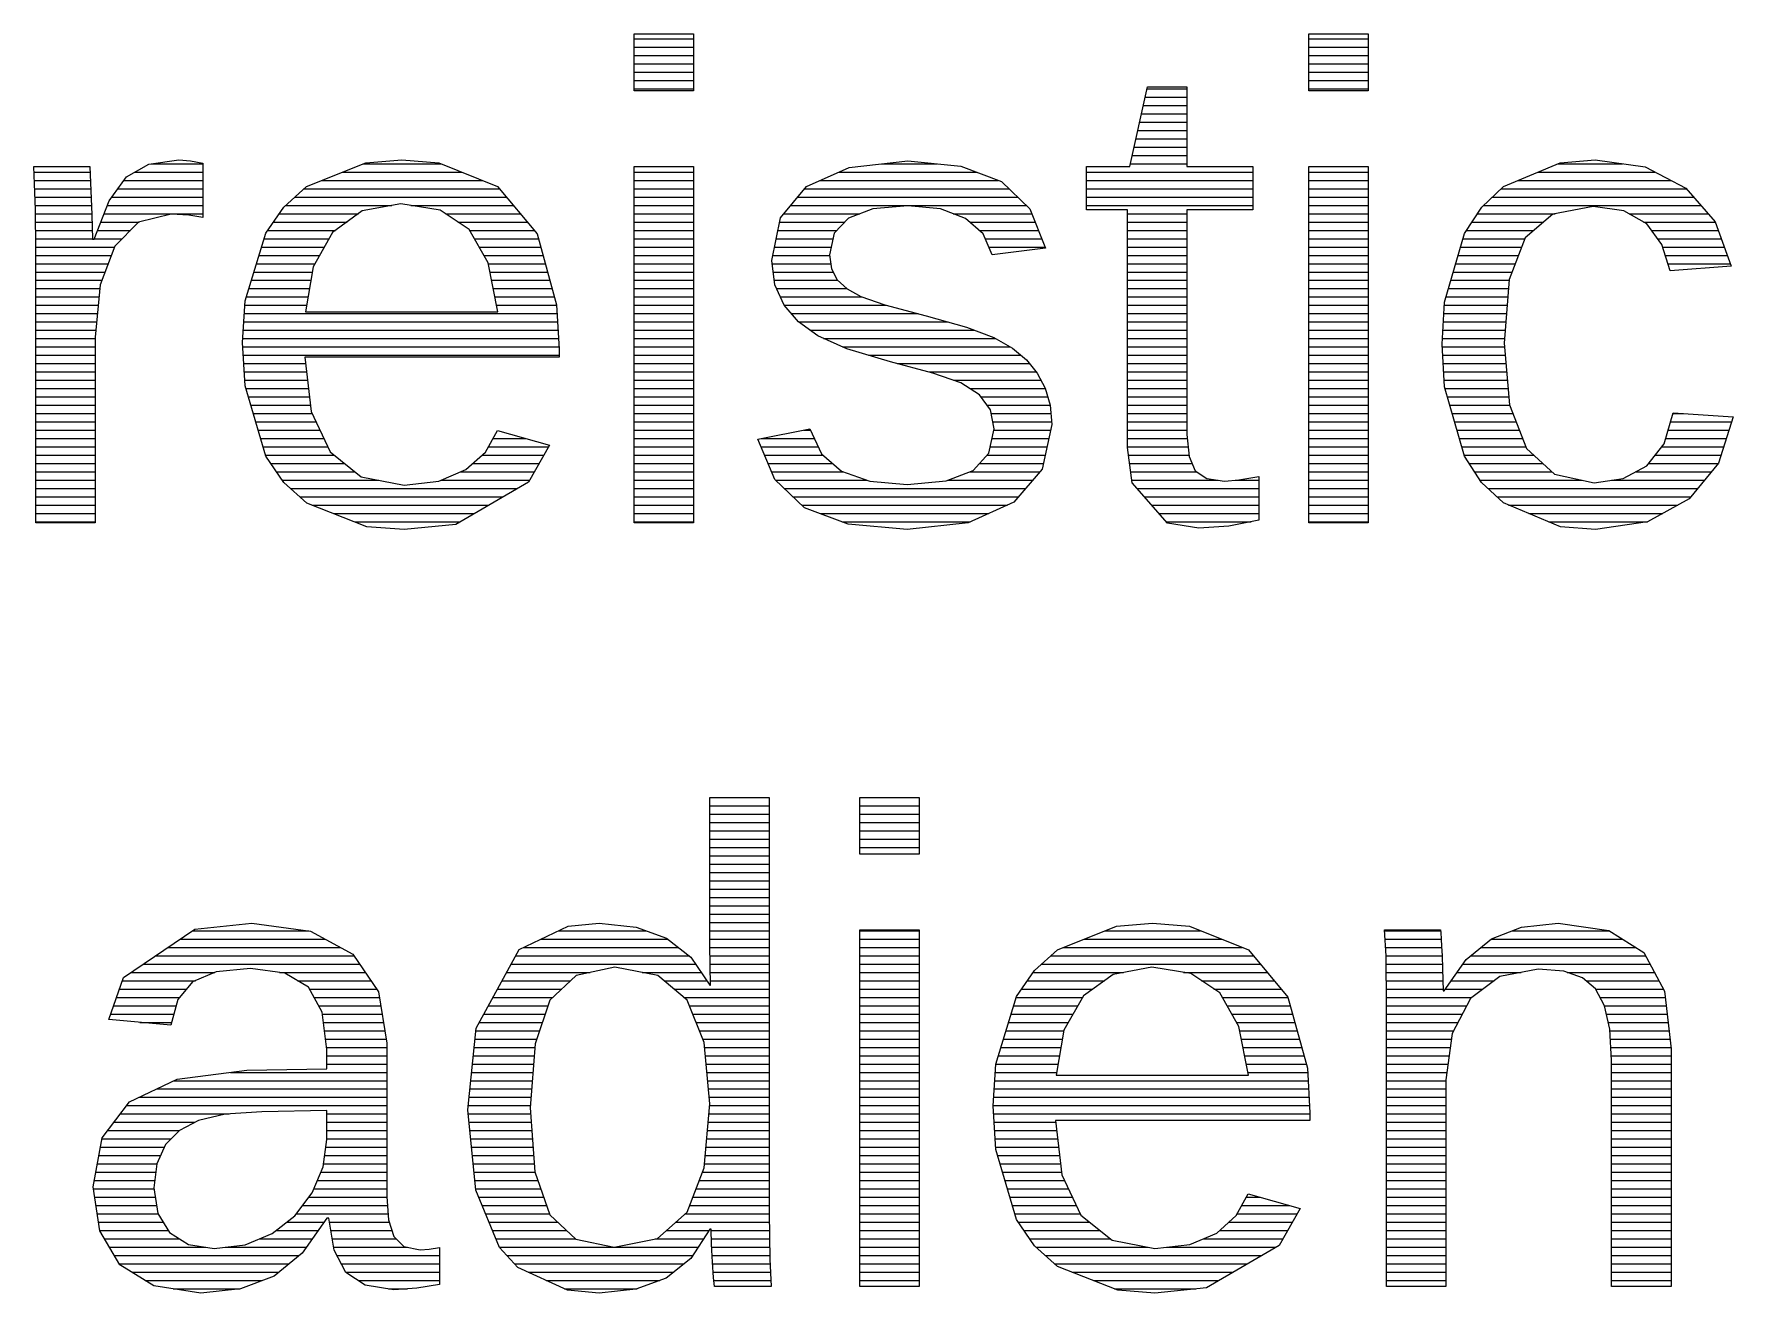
# Model space of a CAD drawing. Header units: millimetres. Extents: x 20 to 410, y 10 to 287.
# Drawn here: x 146.25 to 158.49, y 35.45 to 44.52 of the extents above; entities that cross this region are included whole.
import ezdxf

# ---------------------------------------------------------------- set-up
doc = ezdxf.new("R2010")
doc.units = ezdxf.units.MM
doc.layers.add('TEXT', color=7, linetype='Continuous', lineweight=13)

msp = doc.modelspace()

# ---------------------------------------------------------------- linework, layer by layer
at = {"layer": 'TEXT', "lineweight": 13}
for p, q in [((150.574, 44.488), (151.001, 44.488)), ((155.435, 44.488), (155.862, 44.488)), ((150.574, 44.428), (151.001, 44.428)), ((150.574, 44.368), (151.001, 44.368)), ((155.435, 44.428), (155.862, 44.428)), ((155.435, 44.368), (155.862, 44.368)), ((150.574, 44.308), (151.001, 44.308)), ((150.574, 44.248), (151.001, 44.248)), ((155.435, 44.308), (155.862, 44.308)), ((155.435, 44.248), (155.862, 44.248)), ((150.574, 44.188), (151.001, 44.188)), ((150.574, 44.128), (151.001, 44.128)), ((154.269, 44.128), (154.557, 44.128)), ((155.435, 44.188), (155.862, 44.188)), ((155.435, 44.128), (155.862, 44.128)), ((154.242, 44.008), (154.557, 44.008)), ((154.255, 44.068), (154.557, 44.068)), ((154.203, 43.828), (154.557, 43.828)), ((154.216, 43.888), (154.557, 43.888)), ((154.229, 43.948), (154.557, 43.948)), ((154.176, 43.708), (154.557, 43.708)), ((154.19, 43.768), (154.557, 43.768)), ((147.094, 43.588), (147.465, 43.588)), ((148.623, 43.588), (149.182, 43.588)), ((152.359, 43.588), (152.754, 43.588)), ((154.15, 43.588), (154.557, 43.588)), ((154.163, 43.648), (154.557, 43.648)), ((157.231, 43.588), (157.695, 43.588)), ((146.251, 43.528), (146.654, 43.528)), ((146.253, 43.468), (146.657, 43.468)), ((146.897, 43.468), (147.465, 43.468)), ((146.975, 43.528), (147.465, 43.528)), ((148.322, 43.468), (149.481, 43.468)), ((148.473, 43.528), (149.332, 43.528)), ((150.574, 43.528), (151.001, 43.528)), ((150.574, 43.468), (151.001, 43.468)), ((151.913, 43.468), (153.197, 43.468)), ((152.047, 43.528), (153.04, 43.528)), ((153.833, 43.528), (155.031, 43.528)), ((153.833, 43.468), (155.031, 43.468)), ((155.435, 43.528), (155.862, 43.528)), ((155.435, 43.468), (155.862, 43.468)), ((156.944, 43.468), (158.044, 43.468)), ((157.088, 43.528), (157.929, 43.528)), ((146.255, 43.408), (146.659, 43.408)), ((146.257, 43.348), (146.662, 43.348)), ((146.81, 43.348), (147.465, 43.348)), ((146.854, 43.408), (147.465, 43.408)), ((148.129, 43.348), (149.653, 43.348)), ((148.196, 43.408), (149.604, 43.408)), ((150.574, 43.408), (151.001, 43.408)), ((150.574, 43.348), (151.001, 43.348)), ((151.753, 43.348), (153.338, 43.348)), ((151.802, 43.408), (153.275, 43.408)), ((153.833, 43.408), (155.031, 43.408)), ((153.833, 43.348), (155.031, 43.348)), ((155.435, 43.408), (155.862, 43.408)), ((155.435, 43.348), (155.862, 43.348)), ((156.758, 43.348), (158.207, 43.348)), ((156.822, 43.408), (158.155, 43.408)), ((146.259, 43.288), (146.664, 43.288)), ((146.261, 43.228), (146.667, 43.228)), ((146.754, 43.228), (147.465, 43.228)), ((146.778, 43.288), (147.465, 43.288)), ((148.016, 43.228), (148.588, 43.228)), ((148.062, 43.288), (148.829, 43.288)), ((148.966, 43.288), (149.703, 43.288)), ((149.215, 43.228), (149.753, 43.228)), ((150.574, 43.288), (151.001, 43.288)), ((150.574, 43.228), (151.001, 43.228)), ((151.653, 43.228), (152.2, 43.228)), ((151.703, 43.288), (153.401, 43.288)), ((152.873, 43.228), (153.44, 43.228)), ((153.833, 43.288), (155.031, 43.288)), ((154.13, 43.228), (154.557, 43.228)), ((155.435, 43.288), (155.862, 43.288)), ((155.435, 43.228), (155.862, 43.228)), ((156.65, 43.228), (157.21, 43.228)), ((156.695, 43.288), (158.259, 43.288)), ((157.743, 43.228), (158.312, 43.228)), ((146.261, 43.168), (146.668, 43.168)), ((146.262, 43.108), (146.67, 43.108)), ((146.707, 43.108), (146.944, 43.108)), ((146.731, 43.168), (147.008, 43.168)), ((147.933, 43.108), (148.423, 43.108)), ((147.975, 43.168), (148.506, 43.168)), ((149.304, 43.168), (149.803, 43.168)), ((149.388, 43.108), (149.853, 43.108)), ((150.574, 43.168), (151.001, 43.168)), ((150.574, 43.108), (151.001, 43.108)), ((151.61, 43.108), (152.035, 43.108)), ((151.623, 43.168), (152.091, 43.168)), ((152.992, 43.168), (153.464, 43.168)), ((153.06, 43.108), (153.487, 43.108)), ((154.13, 43.168), (154.557, 43.168)), ((154.13, 43.108), (154.557, 43.108)), ((155.435, 43.168), (155.862, 43.168)), ((155.435, 43.108), (155.862, 43.108)), ((156.571, 43.108), (157.056, 43.108)), ((156.611, 43.168), (157.126, 43.168)), ((157.847, 43.168), (158.363, 43.168)), ((157.905, 43.108), (158.385, 43.108)), ((146.263, 43.048), (146.672, 43.048)), ((146.264, 42.988), (146.828, 42.988)), ((146.683, 43.048), (146.884, 43.048)), ((147.889, 42.988), (148.342, 42.988)), ((147.907, 43.048), (148.376, 43.048)), ((149.422, 43.048), (149.883, 43.048)), ((149.456, 42.988), (149.9, 42.988)), ((150.574, 43.048), (151.001, 43.048)), ((150.574, 42.988), (151.001, 42.988)), ((151.586, 42.988), (151.993, 42.988)), ((151.598, 43.048), (152.007, 43.048)), ((153.103, 43.048), (153.511, 43.048)), ((153.13, 42.988), (153.535, 42.988)), ((154.13, 43.048), (154.557, 43.048)), ((154.13, 42.988), (154.557, 42.988)), ((155.435, 43.048), (155.862, 43.048)), ((155.435, 42.988), (155.862, 42.988)), ((156.528, 42.988), (156.969, 42.988)), ((156.546, 43.048), (156.991, 43.048)), ((157.95, 43.048), (158.407, 43.048)), ((157.986, 42.988), (158.428, 42.988)), ((146.264, 42.928), (146.805, 42.928)), ((146.264, 42.868), (146.783, 42.868)), ((147.852, 42.868), (148.274, 42.868)), ((147.87, 42.928), (148.308, 42.928)), ((149.491, 42.928), (149.916, 42.928)), ((149.523, 42.868), (149.933, 42.868)), ((150.574, 42.928), (151.001, 42.928)), ((150.574, 42.868), (151.001, 42.868)), ((151.569, 42.868), (151.99, 42.868)), ((151.574, 42.928), (151.982, 42.928)), ((154.13, 42.928), (154.557, 42.928)), ((154.13, 42.868), (154.557, 42.868)), ((155.435, 42.928), (155.862, 42.928)), ((155.435, 42.868), (155.862, 42.868)), ((156.494, 42.868), (156.923, 42.868)), ((156.511, 42.928), (156.946, 42.928)), ((158.004, 42.928), (158.45, 42.928)), ((158.023, 42.868), (158.471, 42.868)), ((146.264, 42.808), (146.76, 42.808)), ((146.264, 42.748), (146.738, 42.748)), ((147.815, 42.748), (148.245, 42.748)), ((147.834, 42.808), (148.255, 42.808)), ((149.535, 42.808), (149.95, 42.808)), ((149.547, 42.748), (149.966, 42.748)), ((150.574, 42.808), (151.001, 42.808)), ((150.574, 42.748), (151.001, 42.748)), ((151.577, 42.808), (152.008, 42.808)), ((151.584, 42.748), (152.042, 42.748)), ((154.13, 42.808), (154.557, 42.808)), ((154.13, 42.748), (154.557, 42.748)), ((155.435, 42.808), (155.862, 42.808)), ((155.435, 42.748), (155.862, 42.748)), ((156.459, 42.748), (156.88, 42.748)), ((156.476, 42.808), (156.901, 42.808)), ((146.264, 42.688), (146.723, 42.688)), ((146.264, 42.628), (146.718, 42.628)), ((147.779, 42.628), (148.224, 42.628)), ((147.797, 42.688), (148.234, 42.688)), ((149.559, 42.688), (149.983, 42.688)), ((149.57, 42.628), (149.999, 42.628)), ((150.574, 42.688), (151.001, 42.688)), ((150.574, 42.628), (151.001, 42.628)), ((151.6, 42.688), (152.107, 42.688)), ((151.627, 42.628), (152.215, 42.628)), ((154.13, 42.688), (154.557, 42.688)), ((154.13, 42.628), (154.557, 42.628)), ((155.435, 42.688), (155.862, 42.688)), ((155.435, 42.628), (155.862, 42.628)), ((156.425, 42.628), (156.87, 42.628)), ((156.442, 42.688), (156.875, 42.688)), ((146.264, 42.568), (146.712, 42.568)), ((146.264, 42.508), (146.706, 42.508)), ((147.765, 42.508), (150.019, 42.508)), ((147.768, 42.568), (148.213, 42.568)), ((149.582, 42.568), (150.015, 42.568)), ((150.574, 42.568), (151.001, 42.568)), ((150.574, 42.508), (151.001, 42.508)), ((151.655, 42.568), (152.393, 42.568)), ((151.707, 42.508), (152.621, 42.508)), ((154.13, 42.568), (154.557, 42.568)), ((154.13, 42.508), (154.557, 42.508)), ((155.435, 42.568), (155.862, 42.568)), ((155.435, 42.508), (155.862, 42.508)), ((156.409, 42.508), (156.86, 42.508)), ((156.413, 42.568), (156.865, 42.568)), ((146.264, 42.448), (146.701, 42.448)), ((146.264, 42.388), (146.695, 42.388)), ((147.757, 42.388), (150.025, 42.388)), ((147.761, 42.448), (150.022, 42.448)), ((150.574, 42.448), (151.001, 42.448)), ((150.574, 42.388), (151.001, 42.388)), ((151.759, 42.448), (152.837, 42.448)), ((151.841, 42.388), (153.029, 42.388)), ((154.13, 42.448), (154.557, 42.448)), ((154.13, 42.388), (154.557, 42.388)), ((155.435, 42.448), (155.862, 42.448)), ((155.435, 42.388), (155.862, 42.388)), ((156.402, 42.388), (156.85, 42.388)), ((156.406, 42.448), (156.855, 42.448)), ((146.264, 42.328), (146.691, 42.328)), ((146.264, 42.268), (146.691, 42.268)), ((147.754, 42.328), (150.029, 42.328)), ((147.754, 42.268), (150.032, 42.268)), ((150.574, 42.328), (151.001, 42.328)), ((150.574, 42.268), (151.001, 42.268)), ((151.939, 42.328), (153.179, 42.328)), ((152.075, 42.268), (153.284, 42.268)), ((154.13, 42.328), (154.557, 42.328)), ((154.13, 42.268), (154.557, 42.268)), ((155.435, 42.328), (155.862, 42.328)), ((155.435, 42.268), (155.862, 42.268)), ((156.397, 42.268), (156.845, 42.268)), ((156.399, 42.328), (156.845, 42.328)), ((146.264, 42.208), (146.691, 42.208)), ((146.264, 42.148), (146.691, 42.148)), ((147.757, 42.208), (150.033, 42.208)), ((147.761, 42.148), (148.206, 42.148)), ((150.574, 42.208), (151.001, 42.208)), ((150.574, 42.148), (151.001, 42.148)), ((152.262, 42.208), (153.362, 42.208)), ((152.469, 42.148), (153.424, 42.148)), ((154.13, 42.208), (154.557, 42.208)), ((154.13, 42.148), (154.557, 42.148)), ((155.435, 42.208), (155.862, 42.208)), ((155.435, 42.148), (155.862, 42.148)), ((156.401, 42.208), (156.85, 42.208)), ((156.404, 42.148), (156.855, 42.148)), ((146.264, 42.088), (146.691, 42.088)), ((146.264, 42.028), (146.691, 42.028)), ((147.764, 42.088), (148.213, 42.088)), ((147.768, 42.028), (148.22, 42.028)), ((150.574, 42.088), (151.001, 42.088)), ((150.574, 42.028), (151.001, 42.028)), ((152.697, 42.088), (153.472, 42.088)), ((152.876, 42.028), (153.506, 42.028)), ((154.13, 42.088), (154.557, 42.088)), ((154.13, 42.028), (154.557, 42.028)), ((155.435, 42.088), (155.862, 42.088)), ((155.435, 42.028), (155.862, 42.028)), ((156.408, 42.088), (156.861, 42.088)), ((156.411, 42.028), (156.866, 42.028)), ((146.264, 41.968), (146.691, 41.968)), ((146.264, 41.908), (146.691, 41.908)), ((147.776, 41.968), (148.227, 41.968)), ((147.794, 41.908), (148.234, 41.908)), ((150.574, 41.968), (151.001, 41.968)), ((150.574, 41.908), (151.001, 41.908)), ((152.994, 41.968), (153.537, 41.968)), ((153.075, 41.908), (153.554, 41.908)), ((154.13, 41.968), (154.557, 41.968)), ((154.13, 41.908), (154.557, 41.908)), ((155.435, 41.968), (155.862, 41.968)), ((155.435, 41.908), (155.862, 41.908)), ((156.417, 41.968), (156.872, 41.968)), ((156.434, 41.908), (156.877, 41.908)), ((146.264, 41.848), (146.691, 41.848)), ((146.264, 41.788), (146.691, 41.788)), ((147.811, 41.848), (148.241, 41.848)), ((147.829, 41.788), (148.253, 41.788)), ((150.574, 41.848), (151.001, 41.848)), ((150.574, 41.788), (151.001, 41.788)), ((153.118, 41.848), (153.572, 41.848)), ((153.147, 41.788), (153.577, 41.788)), ((154.13, 41.848), (154.557, 41.848)), ((154.13, 41.788), (154.557, 41.788)), ((155.435, 41.848), (155.862, 41.848)), ((155.435, 41.788), (155.862, 41.788)), ((156.451, 41.848), (156.883, 41.848)), ((156.469, 41.788), (156.906, 41.788)), ((158.059, 41.788), (158.136, 41.788)), ((146.264, 41.728), (146.691, 41.728)), ((146.264, 41.668), (146.691, 41.668)), ((147.847, 41.728), (148.282, 41.728)), ((147.865, 41.668), (148.31, 41.668)), ((150.574, 41.728), (151.001, 41.728)), ((150.574, 41.668), (151.001, 41.668)), ((151.796, 41.668), (151.845, 41.668)), ((153.158, 41.728), (153.582, 41.728)), ((153.166, 41.668), (153.575, 41.668)), ((154.13, 41.728), (154.557, 41.728)), ((154.13, 41.668), (154.557, 41.668)), ((155.435, 41.728), (155.862, 41.728)), ((155.435, 41.668), (155.862, 41.668)), ((156.486, 41.728), (156.929, 41.728)), ((156.503, 41.668), (156.952, 41.668)), ((158.024, 41.668), (158.462, 41.668)), ((158.041, 41.728), (158.481, 41.728)), ((146.264, 41.608), (146.691, 41.608)), ((146.264, 41.548), (146.691, 41.548)), ((147.882, 41.608), (148.338, 41.608)), ((147.9, 41.548), (148.366, 41.548)), ((149.523, 41.548), (149.956, 41.548)), ((149.557, 41.608), (149.797, 41.608)), ((150.574, 41.608), (151.001, 41.608)), ((150.574, 41.548), (151.001, 41.548)), ((151.487, 41.548), (151.902, 41.548)), ((151.489, 41.608), (151.873, 41.608)), ((153.14, 41.548), (153.549, 41.548)), ((153.153, 41.608), (153.562, 41.608)), ((154.13, 41.608), (154.559, 41.608)), ((154.13, 41.548), (154.565, 41.548)), ((155.435, 41.608), (155.862, 41.608)), ((155.435, 41.548), (155.862, 41.548)), ((156.52, 41.608), (156.976, 41.608)), ((156.537, 41.548), (156.999, 41.548)), ((157.978, 41.548), (158.425, 41.548)), ((158.007, 41.608), (158.443, 41.608)), ((146.264, 41.488), (146.691, 41.488)), ((146.264, 41.428), (146.691, 41.428)), ((147.918, 41.488), (148.414, 41.488)), ((147.956, 41.428), (148.489, 41.428)), ((149.411, 41.428), (149.888, 41.428)), ((149.477, 41.488), (149.922, 41.488)), ((150.574, 41.488), (151.001, 41.488)), ((150.574, 41.428), (151.001, 41.428)), ((151.513, 41.488), (151.936, 41.488)), ((151.538, 41.428), (152.005, 41.428)), ((153.063, 41.428), (153.524, 41.428)), ((153.118, 41.488), (153.536, 41.488)), ((154.137, 41.488), (154.571, 41.488)), ((154.144, 41.428), (154.594, 41.428)), ((155.435, 41.488), (155.862, 41.488)), ((155.435, 41.428), (155.862, 41.428)), ((156.554, 41.488), (157.056, 41.488)), ((156.591, 41.428), (157.122, 41.428)), ((157.884, 41.428), (158.386, 41.428)), ((157.931, 41.488), (158.406, 41.488)), ((146.264, 41.368), (146.691, 41.368)), ((146.264, 41.308), (146.691, 41.308)), ((147.997, 41.368), (148.564, 41.368)), ((148.038, 41.308), (148.735, 41.308)), ((149.184, 41.308), (149.82, 41.308)), ((149.324, 41.368), (149.854, 41.368)), ((150.574, 41.368), (151.001, 41.368)), ((150.574, 41.308), (151.001, 41.308)), ((151.564, 41.368), (152.083, 41.368)), ((151.592, 41.308), (152.254, 41.308)), ((152.836, 41.308), (153.446, 41.308)), ((152.992, 41.368), (153.498, 41.368)), ((154.152, 41.368), (154.629, 41.368)), ((154.159, 41.308), (154.783, 41.308)), ((154.907, 41.308), (155.074, 41.308)), ((155.435, 41.368), (155.862, 41.368)), ((155.435, 41.308), (155.862, 41.308)), ((156.63, 41.368), (157.188, 41.368)), ((156.669, 41.308), (157.405, 41.308)), ((157.617, 41.308), (158.287, 41.308)), ((157.789, 41.368), (158.336, 41.368)), ((146.264, 41.248), (146.691, 41.248)), ((146.264, 41.188), (146.691, 41.188)), ((148.098, 41.248), (149.732, 41.248)), ((148.165, 41.188), (149.629, 41.188)), ((150.574, 41.248), (151.001, 41.248)), ((150.574, 41.188), (151.001, 41.188)), ((151.656, 41.248), (153.395, 41.248)), ((151.719, 41.188), (153.343, 41.188)), ((154.198, 41.248), (155.074, 41.248)), ((154.251, 41.188), (155.074, 41.188)), ((155.435, 41.248), (155.862, 41.248)), ((155.435, 41.188), (155.862, 41.188)), ((156.727, 41.248), (158.238, 41.248)), ((156.79, 41.188), (158.189, 41.188)), ((146.264, 41.128), (146.691, 41.128)), ((146.264, 41.068), (146.691, 41.068)), ((148.254, 41.128), (149.526, 41.128)), ((148.408, 41.068), (149.422, 41.068)), ((150.574, 41.128), (151.001, 41.128)), ((150.574, 41.068), (151.001, 41.068)), ((151.783, 41.128), (153.263, 41.128)), ((151.914, 41.068), (153.129, 41.068)), ((154.304, 41.128), (155.074, 41.128)), ((154.357, 41.068), (155.074, 41.068)), ((155.435, 41.128), (155.862, 41.128)), ((155.435, 41.068), (155.862, 41.068)), ((156.875, 41.128), (158.094, 41.128)), ((157.02, 41.068), (157.985, 41.068)), ((146.264, 41.008), (146.691, 41.008)), ((148.561, 41.008), (149.319, 41.008)), ((150.574, 41.008), (151.001, 41.008)), ((152.074, 41.008), (152.995, 41.008)), ((154.41, 41.008), (155.019, 41.008)), ((155.435, 41.008), (155.862, 41.008)), ((157.165, 41.008), (157.876, 41.008)), ((151.12, 39.022), (151.547, 39.022)), ((151.12, 38.962), (151.547, 38.962)), ((152.2, 39.022), (152.627, 39.022)), ((152.2, 38.962), (152.627, 38.962)), ((151.12, 38.902), (151.547, 38.902)), ((151.12, 38.842), (151.547, 38.842)), ((152.2, 38.902), (152.627, 38.902)), ((152.2, 38.842), (152.627, 38.842)), ((151.12, 38.782), (151.547, 38.782)), ((151.12, 38.722), (151.547, 38.722)), ((152.2, 38.782), (152.627, 38.782)), ((152.2, 38.722), (152.627, 38.722)), ((151.12, 38.662), (151.547, 38.662)), ((151.12, 38.602), (151.547, 38.602)), ((152.2, 38.662), (152.627, 38.662)), ((151.12, 38.542), (151.547, 38.542)), ((151.12, 38.482), (151.547, 38.482)), ((151.12, 38.422), (151.547, 38.422)), ((151.12, 38.362), (151.547, 38.362)), ((151.12, 38.302), (151.547, 38.302)), ((151.12, 38.242), (151.547, 38.242)), ((151.12, 38.182), (151.547, 38.182)), ((151.12, 38.122), (151.547, 38.122)), ((147.305, 38.002), (148.349, 38.002)), ((147.394, 38.062), (148.229, 38.062)), ((149.904, 38.002), (150.815, 38.002)), ((150.03, 38.062), (150.661, 38.062)), ((151.12, 38.062), (151.547, 38.062)), ((151.12, 38.002), (151.547, 38.002)), ((152.2, 38.062), (152.627, 38.062)), ((152.2, 38.002), (152.627, 38.002)), ((153.817, 38.002), (154.805, 38.002)), ((153.968, 38.062), (154.656, 38.062)), ((155.981, 38.062), (156.385, 38.062)), ((155.985, 38.002), (156.389, 38.002)), ((156.748, 38.002), (157.695, 38.002)), ((156.9, 38.062), (157.599, 38.062)), ((147.126, 37.882), (148.555, 37.882)), ((147.215, 37.942), (148.458, 37.942)), ((149.72, 37.882), (150.968, 37.882)), ((149.777, 37.942), (150.892, 37.942)), ((151.121, 37.942), (151.547, 37.942)), ((151.122, 37.882), (151.547, 37.882)), ((152.2, 37.942), (152.627, 37.942)), ((152.2, 37.882), (152.627, 37.882)), ((153.576, 37.882), (155.035, 37.882)), ((153.667, 37.942), (154.955, 37.942)), ((155.988, 37.942), (156.392, 37.942)), ((155.992, 37.882), (156.395, 37.882)), ((156.601, 37.882), (157.862, 37.882)), ((156.674, 37.942), (157.791, 37.942)), ((146.948, 37.762), (147.552, 37.762)), ((147.037, 37.822), (148.595, 37.822)), ((148.018, 37.762), (148.636, 37.762)), ((149.655, 37.762), (150.258, 37.762)), ((149.688, 37.822), (151.016, 37.822)), ((150.631, 37.762), (151.057, 37.762)), ((151.123, 37.822), (151.547, 37.822)), ((151.124, 37.762), (151.547, 37.762)), ((152.2, 37.822), (152.627, 37.822)), ((152.2, 37.762), (152.627, 37.762)), ((153.449, 37.762), (154.101, 37.762)), ((153.51, 37.822), (155.084, 37.822)), ((154.533, 37.762), (155.134, 37.762)), ((155.992, 37.822), (156.397, 37.822)), ((155.993, 37.762), (156.399, 37.762)), ((156.504, 37.762), (156.965, 37.762)), ((156.545, 37.822), (157.894, 37.822)), ((157.296, 37.762), (157.926, 37.762)), ((146.865, 37.642), (147.35, 37.642)), ((146.886, 37.702), (147.413, 37.702)), ((148.148, 37.702), (148.676, 37.702)), ((148.234, 37.642), (148.717, 37.642)), ((149.589, 37.642), (150.053, 37.642)), ((149.622, 37.702), (150.116, 37.702)), ((150.79, 37.702), (151.098, 37.702)), ((150.861, 37.642), (151.547, 37.642)), ((151.124, 37.702), (151.547, 37.702)), ((152.2, 37.702), (152.627, 37.702)), ((152.2, 37.642), (152.627, 37.642)), ((153.366, 37.642), (153.88, 37.642)), ((153.408, 37.702), (153.962, 37.702)), ((154.663, 37.702), (155.184, 37.702)), ((154.752, 37.642), (155.234, 37.642)), ((155.993, 37.702), (156.401, 37.702)), ((155.994, 37.642), (156.403, 37.642)), ((156.42, 37.642), (156.69, 37.642)), ((156.462, 37.702), (156.77, 37.702)), ((157.433, 37.702), (157.957, 37.702)), ((157.502, 37.642), (157.989, 37.642)), ((146.803, 37.462), (147.257, 37.462)), ((146.823, 37.522), (147.275, 37.522)), ((146.844, 37.582), (147.3, 37.582)), ((148.268, 37.582), (148.737, 37.582)), ((148.301, 37.522), (148.747, 37.522)), ((148.329, 37.462), (148.757, 37.462)), ((149.491, 37.462), (149.933, 37.462)), ((149.523, 37.522), (149.954, 37.522)), ((149.556, 37.582), (149.989, 37.582)), ((150.933, 37.582), (151.547, 37.582)), ((150.973, 37.522), (151.547, 37.522)), ((150.997, 37.462), (151.547, 37.462)), ((152.2, 37.582), (152.627, 37.582)), ((152.2, 37.522), (152.627, 37.522)), ((152.2, 37.462), (152.627, 37.462)), ((153.29, 37.462), (153.737, 37.462)), ((153.309, 37.522), (153.771, 37.522)), ((153.327, 37.582), (153.805, 37.582)), ((154.812, 37.582), (155.283, 37.582)), ((154.846, 37.522), (155.3, 37.522)), ((154.881, 37.462), (155.316, 37.462)), ((155.995, 37.582), (156.61, 37.582)), ((155.995, 37.522), (156.572, 37.522)), ((155.995, 37.462), (156.541, 37.462)), ((157.534, 37.582), (158.002, 37.582)), ((157.566, 37.522), (158.009, 37.522)), ((157.579, 37.462), (158.016, 37.462)), ((147.013, 37.402), (147.24, 37.402)), ((148.336, 37.402), (148.767, 37.402)), ((148.343, 37.342), (148.777, 37.342)), ((149.433, 37.342), (149.892, 37.342)), ((149.458, 37.402), (149.913, 37.402)), ((151.021, 37.402), (151.547, 37.402)), ((151.045, 37.342), (151.547, 37.342)), ((152.2, 37.402), (152.627, 37.402)), ((152.2, 37.342), (152.627, 37.342)), ((153.254, 37.342), (153.67, 37.342)), ((153.272, 37.402), (153.703, 37.402)), ((154.915, 37.402), (155.333, 37.402)), ((154.938, 37.342), (155.35, 37.342)), ((155.995, 37.402), (156.509, 37.402)), ((155.995, 37.342), (156.477, 37.342)), ((157.593, 37.402), (158.024, 37.402)), ((157.604, 37.342), (158.031, 37.342)), ((148.351, 37.282), (148.787, 37.282)), ((148.358, 37.222), (148.792, 37.222)), ((149.421, 37.222), (149.858, 37.222)), ((149.427, 37.282), (149.871, 37.282)), ((151.069, 37.282), (151.547, 37.282)), ((151.083, 37.222), (151.547, 37.222)), ((152.2, 37.282), (152.627, 37.282)), ((152.2, 37.222), (152.627, 37.222)), ((153.217, 37.222), (153.65, 37.222)), ((153.235, 37.282), (153.66, 37.282)), ((154.949, 37.282), (155.366, 37.282)), ((154.961, 37.222), (155.383, 37.222)), ((155.995, 37.282), (156.461, 37.282)), ((155.995, 37.222), (156.453, 37.222)), ((157.608, 37.282), (158.038, 37.282)), ((157.611, 37.222), (158.045, 37.222)), ((148.36, 37.162), (148.792, 37.162)), ((148.36, 37.102), (148.792, 37.102)), ((149.409, 37.102), (149.848, 37.102)), ((149.415, 37.162), (149.853, 37.162)), ((151.088, 37.162), (151.547, 37.162)), ((151.094, 37.102), (151.547, 37.102)), ((152.2, 37.162), (152.627, 37.162)), ((152.2, 37.102), (152.627, 37.102)), ((153.18, 37.102), (153.629, 37.102)), ((153.199, 37.162), (153.639, 37.162)), ((154.973, 37.162), (155.399, 37.162)), ((154.985, 37.102), (155.416, 37.102)), ((155.995, 37.162), (156.445, 37.162)), ((155.995, 37.102), (156.437, 37.102)), ((157.614, 37.162), (158.046, 37.162)), ((157.616, 37.102), (158.046, 37.102)), ((147.257, 36.982), (148.792, 36.982)), ((147.666, 37.042), (148.792, 37.042)), ((149.397, 36.982), (149.839, 36.982)), ((149.403, 37.042), (149.844, 37.042)), ((151.099, 37.042), (151.547, 37.042)), ((151.105, 36.982), (151.547, 36.982)), ((152.2, 37.042), (152.627, 37.042)), ((152.2, 36.982), (152.627, 36.982)), ((153.173, 36.982), (155.429, 36.982)), ((153.176, 37.042), (153.618, 37.042)), ((154.997, 37.042), (155.426, 37.042)), ((155.995, 37.042), (156.429, 37.042)), ((155.995, 36.982), (156.422, 36.982)), ((157.616, 37.042), (158.046, 37.042)), ((157.616, 36.982), (158.046, 36.982)), ((147.006, 36.862), (148.792, 36.862)), ((147.132, 36.922), (148.792, 36.922)), ((149.385, 36.862), (149.83, 36.862)), ((149.391, 36.922), (149.834, 36.922)), ((151.11, 36.922), (151.547, 36.922)), ((151.116, 36.862), (151.547, 36.862)), ((152.2, 36.922), (152.627, 36.922)), ((152.2, 36.862), (152.627, 36.862)), ((153.165, 36.862), (155.436, 36.862)), ((153.169, 36.922), (155.433, 36.922)), ((155.995, 36.922), (156.422, 36.922)), ((155.995, 36.862), (156.422, 36.862)), ((157.616, 36.922), (158.046, 36.922)), ((157.616, 36.862), (158.046, 36.862)), ((146.871, 36.742), (147.657, 36.742)), ((146.916, 36.802), (148.792, 36.802)), ((148.36, 36.742), (148.792, 36.742)), ((149.379, 36.802), (149.825, 36.802)), ((149.379, 36.742), (149.827, 36.742)), ((151.114, 36.742), (151.547, 36.742)), ((151.119, 36.802), (151.547, 36.802)), ((152.2, 36.802), (152.627, 36.802)), ((152.2, 36.742), (152.627, 36.742)), ((153.161, 36.802), (155.439, 36.802)), ((153.165, 36.742), (155.442, 36.742)), ((155.995, 36.802), (156.422, 36.802)), ((155.995, 36.742), (156.422, 36.742)), ((157.616, 36.802), (158.046, 36.802)), ((157.616, 36.742), (158.046, 36.742)), ((146.78, 36.622), (147.296, 36.622)), ((146.826, 36.682), (147.408, 36.682)), ((148.36, 36.682), (148.792, 36.682)), ((148.36, 36.622), (148.792, 36.622)), ((149.385, 36.682), (149.832, 36.682)), ((149.391, 36.622), (149.837, 36.622)), ((151.103, 36.622), (151.547, 36.622)), ((151.109, 36.682), (151.547, 36.682)), ((152.2, 36.682), (152.627, 36.682)), ((152.2, 36.622), (152.627, 36.622)), ((153.168, 36.682), (153.612, 36.682)), ((153.172, 36.622), (153.619, 36.622)), ((155.995, 36.682), (156.422, 36.682)), ((155.995, 36.622), (156.422, 36.622)), ((157.616, 36.682), (158.046, 36.682)), ((157.616, 36.622), (158.046, 36.622)), ((146.728, 36.502), (147.188, 36.502)), ((146.739, 36.562), (147.237, 36.562)), ((148.353, 36.502), (148.792, 36.502)), ((148.36, 36.562), (148.792, 36.562)), ((149.396, 36.562), (149.841, 36.562)), ((149.402, 36.502), (149.846, 36.502)), ((151.093, 36.502), (151.547, 36.502)), ((151.098, 36.562), (151.547, 36.562)), ((152.2, 36.562), (152.627, 36.562)), ((152.2, 36.502), (152.627, 36.502)), ((153.175, 36.562), (153.626, 36.562)), ((153.179, 36.502), (153.633, 36.502)), ((155.995, 36.562), (156.422, 36.562)), ((155.995, 36.502), (156.422, 36.502)), ((157.616, 36.562), (158.046, 36.562)), ((157.616, 36.502), (158.046, 36.502)), ((146.706, 36.382), (147.134, 36.382)), ((146.717, 36.442), (147.161, 36.442)), ((148.337, 36.382), (148.792, 36.382)), ((148.345, 36.442), (148.792, 36.442)), ((149.408, 36.442), (149.85, 36.442)), ((149.414, 36.382), (149.855, 36.382)), ((151.082, 36.382), (151.547, 36.382)), ((151.087, 36.442), (151.547, 36.442)), ((152.2, 36.442), (152.627, 36.442)), ((152.2, 36.382), (152.627, 36.382)), ((153.193, 36.442), (153.64, 36.442)), ((153.211, 36.382), (153.647, 36.382)), ((155.995, 36.442), (156.422, 36.442)), ((155.995, 36.382), (156.422, 36.382)), ((157.616, 36.442), (158.046, 36.442)), ((157.616, 36.382), (158.046, 36.382)), ((146.683, 36.262), (147.12, 36.262)), ((146.694, 36.322), (147.127, 36.322)), ((148.292, 36.262), (148.792, 36.262)), ((148.317, 36.322), (148.792, 36.322)), ((149.42, 36.322), (149.86, 36.322)), ((149.426, 36.262), (149.881, 36.262)), ((151.044, 36.262), (151.547, 36.262)), ((151.067, 36.322), (151.547, 36.322)), ((152.2, 36.322), (152.627, 36.322)), ((152.2, 36.262), (152.627, 36.262)), ((153.229, 36.322), (153.654, 36.322)), ((153.246, 36.262), (153.675, 36.262)), ((155.995, 36.322), (156.422, 36.322)), ((155.995, 36.262), (156.422, 36.262)), ((157.616, 36.322), (158.046, 36.322)), ((157.616, 36.262), (158.046, 36.262)), ((146.677, 36.202), (147.115, 36.202)), ((146.686, 36.142), (147.124, 36.142)), ((148.232, 36.142), (148.792, 36.142)), ((148.267, 36.202), (148.792, 36.202)), ((149.432, 36.202), (149.901, 36.202)), ((149.454, 36.142), (149.922, 36.142)), ((150.998, 36.142), (151.547, 36.142)), ((151.021, 36.202), (151.547, 36.202)), ((152.2, 36.202), (152.627, 36.202)), ((152.2, 36.142), (152.627, 36.142)), ((153.264, 36.202), (153.703, 36.202)), ((153.282, 36.142), (153.732, 36.142)), ((154.985, 36.142), (155.086, 36.142)), ((155.995, 36.202), (156.422, 36.202)), ((155.995, 36.142), (156.422, 36.142)), ((157.616, 36.202), (158.046, 36.202)), ((157.616, 36.142), (158.046, 36.142)), ((146.695, 36.082), (147.133, 36.082)), ((146.705, 36.022), (147.143, 36.022)), ((148.141, 36.022), (148.801, 36.022)), ((148.186, 36.082), (148.796, 36.082)), ((149.479, 36.082), (149.943, 36.082)), ((149.503, 36.022), (149.963, 36.022)), ((150.943, 36.022), (151.547, 36.022)), ((150.975, 36.082), (151.547, 36.082)), ((152.2, 36.082), (152.627, 36.082)), ((152.2, 36.022), (152.627, 36.022)), ((153.299, 36.082), (153.76, 36.082)), ((153.317, 36.022), (153.788, 36.022)), ((154.919, 36.022), (155.351, 36.022)), ((154.952, 36.082), (155.297, 36.082)), ((155.995, 36.082), (156.422, 36.082)), ((155.995, 36.022), (156.422, 36.022)), ((157.616, 36.082), (158.046, 36.082)), ((157.616, 36.022), (158.046, 36.022)), ((146.714, 35.962), (147.18, 35.962)), ((146.723, 35.902), (147.217, 35.902)), ((147.995, 35.902), (148.297, 35.902)), ((148.072, 35.962), (148.34, 35.962)), ((148.379, 35.962), (148.81, 35.962)), ((148.389, 35.902), (148.828, 35.902)), ((149.528, 35.962), (150.023, 35.962)), ((149.553, 35.902), (150.087, 35.902)), ((150.807, 35.902), (151.113, 35.902)), ((150.875, 35.962), (151.548, 35.962)), ((151.13, 35.902), (151.549, 35.902)), ((152.2, 35.962), (152.627, 35.962)), ((152.2, 35.902), (152.627, 35.902)), ((153.342, 35.962), (153.856, 35.962)), ((153.384, 35.902), (153.931, 35.902)), ((154.791, 35.902), (155.283, 35.902)), ((154.858, 35.962), (155.317, 35.962)), ((155.995, 35.962), (156.422, 35.962)), ((155.995, 35.902), (156.422, 35.902)), ((157.616, 35.962), (158.046, 35.962)), ((157.616, 35.902), (158.046, 35.902)), ((146.757, 35.842), (147.298, 35.842)), ((146.794, 35.782), (147.487, 35.782)), ((147.627, 35.782), (148.213, 35.782)), ((147.874, 35.842), (148.255, 35.842)), ((148.398, 35.842), (148.859, 35.842)), ((148.408, 35.782), (148.941, 35.782)), ((149.578, 35.842), (150.152, 35.842)), ((149.603, 35.782), (151.035, 35.782)), ((150.726, 35.842), (151.074, 35.842)), ((151.131, 35.842), (151.549, 35.842)), ((151.133, 35.782), (151.55, 35.782)), ((152.2, 35.842), (152.627, 35.842)), ((152.2, 35.782), (152.627, 35.782)), ((153.425, 35.842), (154.006, 35.842)), ((153.47, 35.782), (154.278, 35.782)), ((154.411, 35.782), (155.2, 35.782)), ((154.673, 35.842), (155.249, 35.842)), ((155.995, 35.842), (156.422, 35.842)), ((155.995, 35.782), (156.422, 35.782)), ((157.616, 35.842), (158.046, 35.842)), ((157.616, 35.782), (158.046, 35.782)), ((146.83, 35.722), (148.161, 35.722)), ((146.866, 35.662), (148.087, 35.662)), ((148.432, 35.722), (149.171, 35.722)), ((148.464, 35.662), (149.171, 35.662)), ((149.657, 35.722), (150.996, 35.722)), ((149.712, 35.662), (150.933, 35.662)), ((151.136, 35.722), (151.551, 35.722)), ((151.139, 35.662), (151.553, 35.662)), ((152.2, 35.722), (152.627, 35.722)), ((152.2, 35.662), (152.627, 35.662)), ((153.537, 35.722), (155.097, 35.722)), ((153.604, 35.662), (154.994, 35.662)), ((155.995, 35.722), (156.422, 35.722)), ((155.995, 35.662), (156.422, 35.662)), ((157.616, 35.722), (158.046, 35.722)), ((157.616, 35.662), (158.046, 35.662)), ((146.955, 35.602), (148.013, 35.602)), ((147.05, 35.542), (147.894, 35.542)), ((148.496, 35.602), (149.171, 35.602)), ((148.585, 35.542), (149.171, 35.542)), ((149.81, 35.602), (150.859, 35.602)), ((149.941, 35.542), (150.759, 35.542)), ((151.143, 35.602), (151.556, 35.602)), ((151.148, 35.542), (151.559, 35.542)), ((152.2, 35.602), (152.627, 35.602)), ((152.2, 35.542), (152.627, 35.542)), ((153.73, 35.602), (154.891, 35.602)), ((153.883, 35.542), (154.788, 35.542)), ((155.995, 35.602), (156.422, 35.602)), ((155.995, 35.542), (156.422, 35.542)), ((157.616, 35.602), (158.046, 35.602)), ((157.616, 35.542), (158.046, 35.542)), ((147.252, 35.482), (147.733, 35.482)), ((148.804, 35.482), (148.942, 35.482)), ((150.072, 35.482), (150.595, 35.482)), ((154.036, 35.482), (154.62, 35.482))]:
    msp.add_line(p, q, dxfattribs=at)
for points in [[(150.574, 44.523), (151.001, 44.523), (151.001, 44.114), (150.574, 44.114), (150.574, 44.523)], [(155.435, 44.114), (155.435, 44.523), (155.862, 44.523), (155.862, 44.114), (155.435, 44.114)], [(153.833, 43.568), (154.146, 43.568), (154.272, 44.143), (154.557, 44.143), (154.557, 43.568), (155.031, 43.568), (155.031, 43.257), (154.557, 43.257), (154.557, 41.637), (154.572, 41.479), (154.617, 41.376), (154.7, 41.32), (154.827, 41.302), (154.932, 41.31), (155.074, 41.335), (155.074, 41.019), (154.86, 40.976), (154.642, 40.962), (154.418, 40.998), (154.162, 41.289), (154.13, 41.544), (154.13, 43.257), (153.833, 43.257), (153.833, 43.568)], [(147.077, 43.586), (147.292, 43.616), (147.377, 43.61), (147.465, 43.592), (147.465, 43.2), (147.365, 43.218), (147.237, 43.224), (147.002, 43.167), (146.831, 42.995), (146.726, 42.716), (146.691, 42.339), (146.691, 41), (146.264, 41), (146.264, 42.97), (146.26, 43.255), (146.249, 43.568), (146.653, 43.568), (146.667, 43.219), (146.672, 43.044), (146.682, 43.044), (146.791, 43.321), (146.916, 43.494), (147.077, 43.586)], [(149.812, 41.294), (149.289, 40.99), (148.917, 40.952), (148.649, 40.973), (148.215, 41.143), (148.05, 41.292), (147.919, 41.482), (147.77, 41.987), (147.752, 42.301), (147.77, 42.6), (147.919, 43.088), (148.05, 43.276), (148.214, 43.425), (148.64, 43.595), (148.9, 43.616), (149.166, 43.595), (149.59, 43.424), (149.874, 43.083), (150.015, 42.571), (150.033, 42.251), (150.033, 42.194), (148.201, 42.194), (148.246, 41.803), (148.383, 41.513), (148.608, 41.333), (148.917, 41.273), (149.167, 41.301), (149.362, 41.384), (149.503, 41.511), (149.589, 41.667), (149.964, 41.561), (149.812, 41.294)], [(151.464, 41.603), (151.841, 41.677), (151.925, 41.498), (152.067, 41.374), (152.271, 41.302), (152.542, 41.278), (152.823, 41.303), (153.017, 41.377), (153.13, 41.502), (153.168, 41.677), (153.142, 41.814), (153.063, 41.924), (152.927, 42.01), (152.727, 42.08), (152.421, 42.161), (152.106, 42.255), (151.897, 42.347), (151.758, 42.448), (151.654, 42.569), (151.588, 42.715), (151.566, 42.89), (151.629, 43.199), (151.816, 43.424), (152.124, 43.562), (152.546, 43.608), (152.928, 43.571), (153.221, 43.459), (153.426, 43.264), (153.538, 42.979), (153.154, 42.932), (153.088, 43.083), (152.962, 43.194), (152.781, 43.263), (152.546, 43.285), (152.295, 43.263), (152.118, 43.197), (152.015, 43.087), (151.981, 42.932), (151.995, 42.832), (152.038, 42.752), (152.109, 42.686), (152.207, 42.631), (152.38, 42.571), (152.677, 42.493), (152.969, 42.411), (153.166, 42.335), (153.3, 42.259), (153.402, 42.175), (153.479, 42.08), (153.536, 41.971), (153.572, 41.849), (153.584, 41.709), (153.515, 41.388), (153.309, 41.149), (152.98, 41.001), (152.542, 40.952), (152.117, 40.992), (151.802, 41.11), (151.587, 41.312), (151.464, 41.603)], [(157.995, 41.569), (158.06, 41.793), (158.492, 41.764), (158.388, 41.431), (158.177, 41.173), (157.875, 41.007), (157.502, 40.952), (157.249, 40.973), (156.838, 41.144), (156.68, 41.292), (156.556, 41.482), (156.414, 41.98), (156.396, 42.287), (156.414, 42.591), (156.556, 43.085), (156.681, 43.275), (156.839, 43.424), (157.247, 43.595), (157.498, 43.616), (157.858, 43.565), (158.152, 43.412), (158.363, 43.169), (158.478, 42.849), (158.038, 42.816), (157.98, 43.007), (157.87, 43.155), (157.706, 43.249), (157.485, 43.281), (157.193, 43.225), (156.994, 43.055), (156.88, 42.753), (156.842, 42.296), (156.882, 41.85), (157.003, 41.536), (157.206, 41.351), (157.491, 41.289), (157.7, 41.32), (157.871, 41.412), (157.995, 41.569)], [(150.574, 43.568), (151.001, 43.568), (151.001, 41), (150.574, 41), (150.574, 43.568)], [(155.435, 41), (155.435, 43.568), (155.862, 43.568), (155.862, 41), (155.435, 41)], [(149.522, 42.873), (149.385, 43.114), (149.177, 43.253), (148.893, 43.3), (148.615, 43.248), (148.401, 43.092), (148.262, 42.846), (148.205, 42.521), (149.591, 42.521), (149.522, 42.873)], [(150.321, 35.452), (150.093, 35.473), (149.735, 35.636), (149.604, 35.78), (149.433, 36.192), (149.376, 36.772), (149.435, 37.36), (149.745, 37.927), (150.099, 38.095), (150.321, 38.116), (150.588, 38.089), (150.807, 38.009), (150.982, 37.871), (151.12, 37.669), (151.125, 37.669), (151.12, 37.956), (151.12, 39.023), (151.547, 39.023), (151.547, 36.029), (151.551, 35.697), (151.562, 35.5), (151.153, 35.5), (151.146, 35.563), (151.138, 35.675), (151.132, 35.804), (151.13, 35.913), (151.12, 35.913), (150.982, 35.701), (150.805, 35.559), (150.586, 35.479), (150.321, 35.452)], [(152.627, 38.614), (152.2, 38.614), (152.2, 39.023), (152.627, 39.023), (152.627, 38.614)], [(146.74, 36.569), (146.937, 36.829), (147.28, 36.993), (147.783, 37.057), (148.36, 37.067), (148.36, 37.207), (148.327, 37.475), (148.227, 37.655), (148.056, 37.757), (147.81, 37.791), (147.562, 37.766), (147.392, 37.693), (147.287, 37.567), (147.235, 37.382), (146.789, 37.422), (146.894, 37.726), (147.409, 38.073), (147.819, 38.116), (148.243, 38.06), (148.547, 37.893), (148.731, 37.622), (148.792, 37.252), (148.792, 36.146), (148.804, 35.979), (148.842, 35.859), (148.914, 35.787), (149.032, 35.764), (149.097, 35.768), (149.171, 35.78), (149.171, 35.514), (149.009, 35.486), (148.842, 35.476), (148.637, 35.508), (148.496, 35.601), (148.412, 35.761), (148.374, 35.991), (148.36, 35.991), (148.183, 35.74), (147.979, 35.574), (147.738, 35.483), (147.451, 35.452), (147.112, 35.503), (146.869, 35.656), (146.723, 35.899), (146.675, 36.217), (146.74, 36.569)], [(153.793, 36.013), (154.018, 35.833), (154.326, 35.773), (154.577, 35.801), (154.772, 35.884), (154.912, 36.011), (154.999, 36.167), (155.373, 36.061), (155.221, 35.794), (154.698, 35.49), (154.326, 35.452), (154.059, 35.473), (153.625, 35.643), (153.459, 35.792), (153.329, 35.982), (153.18, 36.487), (153.161, 36.801), (153.18, 37.1), (153.329, 37.588), (153.459, 37.776), (153.624, 37.925), (154.049, 38.095), (154.31, 38.116), (154.575, 38.095), (155, 37.924), (155.283, 37.583), (155.425, 37.071), (155.442, 36.751), (155.442, 36.694), (153.61, 36.694), (153.656, 36.303), (153.793, 36.013)], [(157.616, 37.128), (157.604, 37.354), (157.566, 37.522), (157.502, 37.643), (157.407, 37.724), (157.272, 37.77), (157.087, 37.785), (156.811, 37.733), (156.6, 37.574), (156.467, 37.322), (156.422, 36.988), (156.422, 35.5), (155.995, 35.5), (155.995, 37.52), (155.992, 37.881), (155.981, 38.068), (156.384, 38.068), (156.386, 38.046), (156.389, 38.004), (156.392, 37.948), (156.395, 37.884), (156.399, 37.787), (156.403, 37.629), (156.411, 37.629), (156.569, 37.856), (156.751, 38.005), (156.968, 38.088), (157.232, 38.116), (157.597, 38.063), (157.85, 37.905), (157.997, 37.627), (158.046, 37.211), (158.046, 35.5), (157.616, 35.5), (157.616, 37.128)], [(152.627, 35.5), (152.2, 35.5), (152.2, 38.068), (152.627, 38.068), (152.627, 35.5)], [(150.429, 35.783), (150.743, 35.845), (150.956, 36.034), (151.079, 36.355), (151.12, 36.815), (151.079, 37.257), (150.956, 37.562), (150.744, 37.74), (150.435, 37.8), (150.156, 37.74), (149.967, 37.561), (149.86, 37.248), (149.824, 36.787), (149.859, 36.324), (149.966, 36.015), (150.153, 35.841), (150.429, 35.783)], [(154.794, 37.614), (154.586, 37.753), (154.303, 37.8), (154.025, 37.748), (153.811, 37.592), (153.671, 37.346), (153.615, 37.021), (155.001, 37.021), (154.931, 37.373), (154.794, 37.614)], [(148.334, 36.362), (148.36, 36.557), (148.36, 36.768), (147.892, 36.758), (147.627, 36.74), (147.435, 36.696), (147.298, 36.624), (147.197, 36.521), (147.135, 36.384), (147.114, 36.209), (147.142, 36.024), (147.226, 35.887), (147.363, 35.801), (147.548, 35.773), (147.77, 35.799), (147.966, 35.88), (148.13, 36.007), (148.255, 36.173), (148.334, 36.362)]]:
    msp.add_lwpolyline(points, close=True, dxfattribs=at)

doc.saveas('drawing.dxf')
